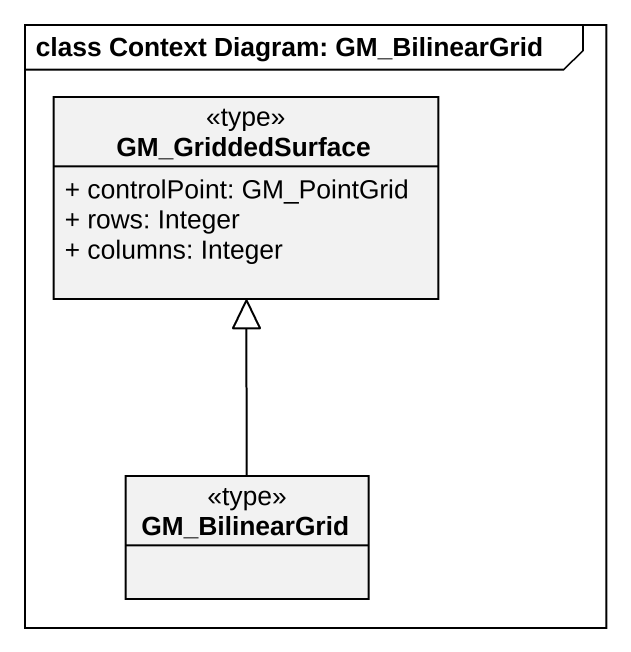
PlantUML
@startuml
mainframe class Context Diagram: GM_BilinearGrid
hide circle
hide empty members
skinparam classAttributeIconSize 0
class GM_GriddedSurface <<type>> {
  + controlPoint: GM_PointGrid
  + rows: Integer
  + columns: Integer
}
class GM_BilinearGrid <<type>>
GM_BilinearGrid -up-|> GM_GriddedSurface
@enduml
